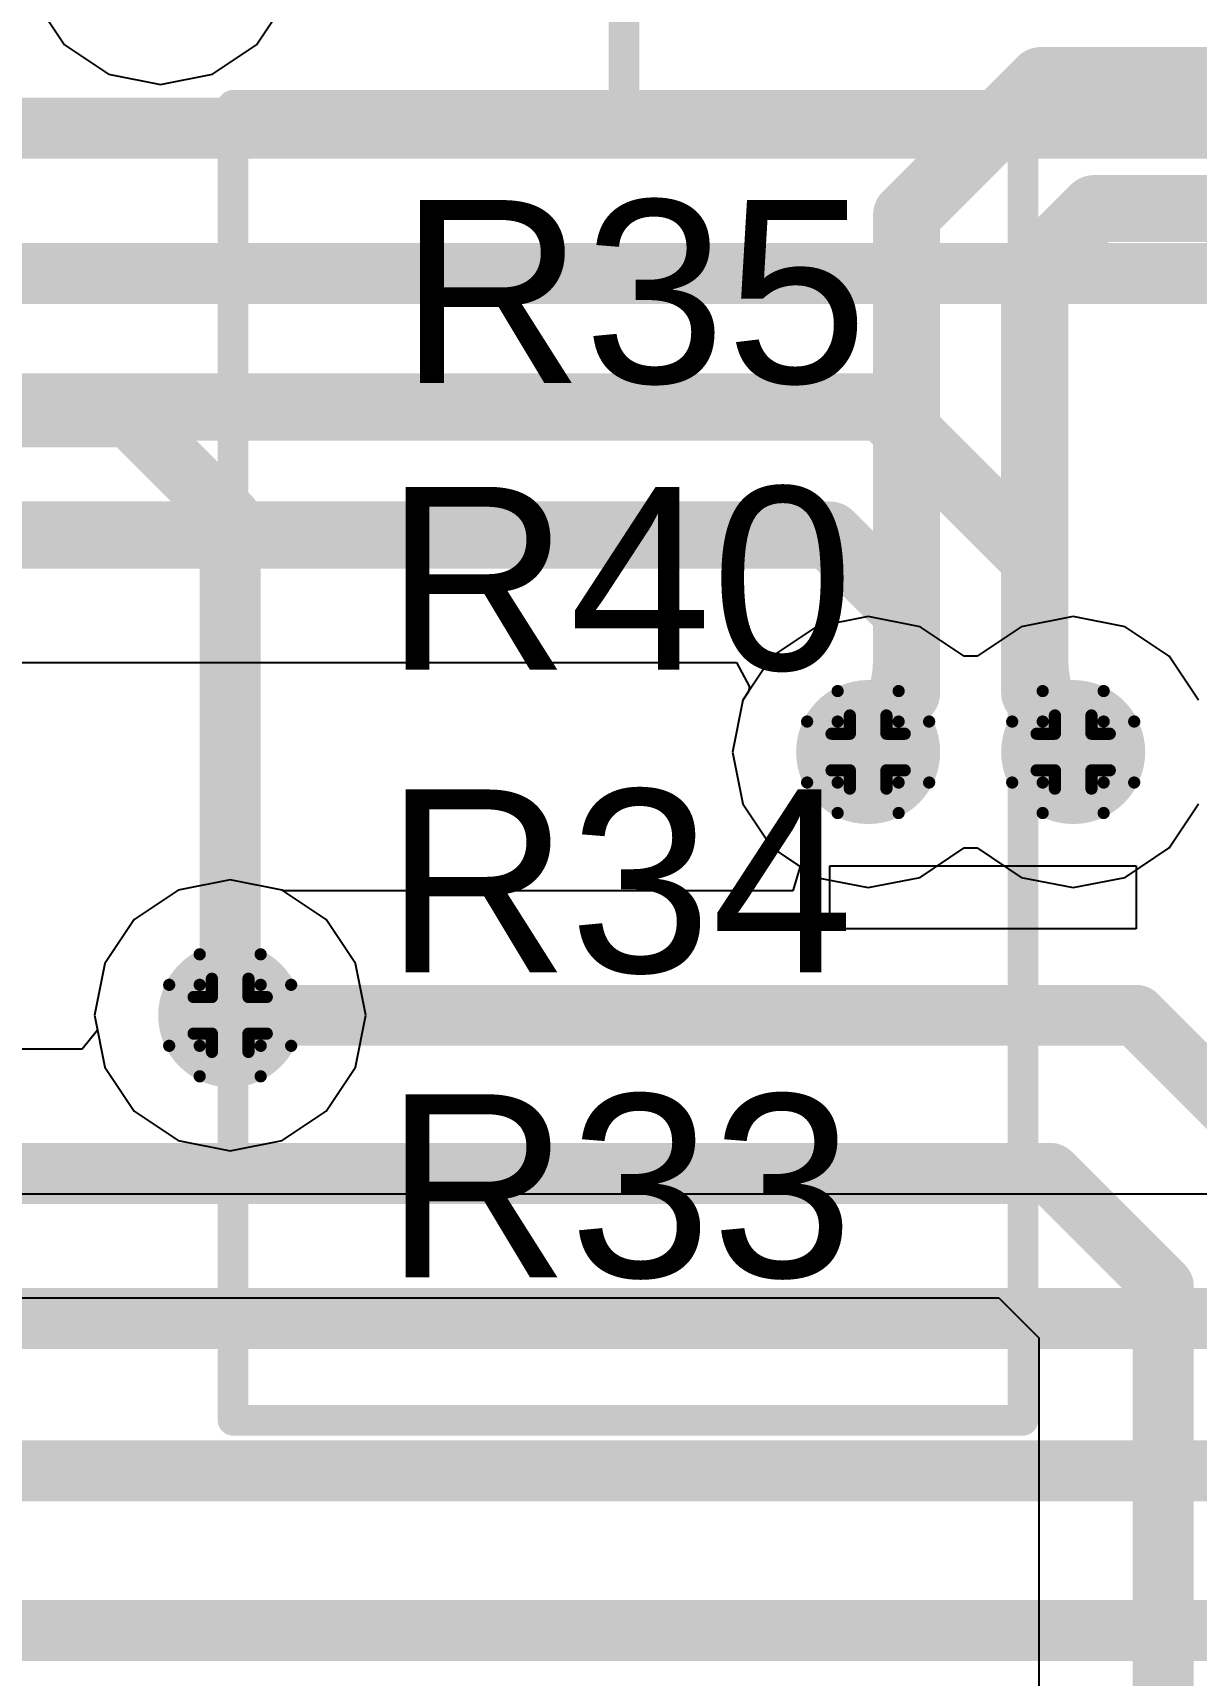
# Model space of a CAD drawing. Header units: inches. Extents: x 0 to 198, y 0 to 199.
# Drawn here: x 3.0316 to 3.2224, y 1.8065 to 2.0759 of the extents above; entities that cross this region are included whole.
import ezdxf

# ---------------------------------------------------------------- set-up
doc = ezdxf.new("R2010")
doc.units = ezdxf.units.IN
doc.header["$MEASUREMENT"] = 0
for name, color, linetype in [('Bottom Layer', 5, 'Continuous'), ('Drill Drawing', 1, 'Continuous'), ('Layer 1', 16, 'Continuous'), ('Layer 2', 76, 'Continuous'), ('Top Layer', 1, 'Continuous'), ('Top Overlay', 2, 'Continuous'), ('Via Holes', 16, 'Continuous')]:
    doc.layers.add(name, color=color, linetype=linetype)
doc.styles.add('Arial', font='', dxfattribs={"height": 0.2})
doc.styles.get('Arial').set_extended_font_data('Arial')

msp = doc.modelspace()

# ---------------------------------------------------------------- hatches: boundary and pattern name
at = {"layer": 'Bottom Layer'}
h = msp.add_hatch(color=5, dxfattribs=at)
edge = h.paths.add_edge_path()
edge.add_arc((3.1686, 1.9579), 0.01181, 0, 360)
h = msp.add_hatch(color=5, dxfattribs=at)
edge = h.paths.add_edge_path()
edge.add_arc((3.20222, 1.9579), 0.01181, 0, 360)
h = msp.add_hatch(color=5, dxfattribs=at)
edge = h.paths.add_edge_path()
edge.add_arc((3.064, 1.91472), 0.01181, 0, 360)
at = {"layer": 'Layer 1'}
h = msp.add_hatch(color=16, dxfattribs=at)
edge = h.paths.add_edge_path()
edge.add_arc((3.1686, 1.9579), 0.01181, 0, 360)
h = msp.add_hatch(color=16, dxfattribs=at)
edge = h.paths.add_edge_path()
edge.add_arc((3.20222, 1.9579), 0.01181, 0, 360)
h = msp.add_hatch(color=16, dxfattribs=at)
edge = h.paths.add_edge_path()
edge.add_arc((3.064, 1.91472), 0.01181, 0, 360)
at = {"layer": 'Layer 2'}
h = msp.add_hatch(color=76, dxfattribs=at)
edge = h.paths.add_edge_path()
edge.add_arc((3.1686, 1.9579), 0.01181, 0, 360)
h = msp.add_hatch(color=76, dxfattribs=at)
edge = h.paths.add_edge_path()
edge.add_arc((3.20222, 1.9579), 0.01181, 0, 360)
h = msp.add_hatch(color=76, dxfattribs=at)
edge = h.paths.add_edge_path()
edge.add_arc((3.064, 1.91472), 0.01181, 0, 360)
at = {"layer": 'Top Layer'}
h = msp.add_hatch(color=1, dxfattribs=at)
edge = h.paths.add_edge_path()
edge.add_arc((3.1686, 1.9579), 0.01181, 0, 360)
h = msp.add_hatch(color=1, dxfattribs=at)
edge = h.paths.add_edge_path()
edge.add_arc((3.20222, 1.9579), 0.01181, 0, 360)
h = msp.add_hatch(color=1, dxfattribs=at)
edge = h.paths.add_edge_path()
edge.add_arc((3.064, 1.91472), 0.01181, 0, 360)
at = {"layer": 'Via Holes'}
h = msp.add_hatch(color=7, dxfattribs=at)
edge = h.paths.add_edge_path()
edge.add_arc((3.1686, 1.9579), 0.00591, 0, 360)
h = msp.add_hatch(color=7, dxfattribs=at)
edge = h.paths.add_edge_path()
edge.add_arc((3.20222, 1.9579), 0.00591, 0, 360)
h = msp.add_hatch(color=7, dxfattribs=at)
edge = h.paths.add_edge_path()
edge.add_arc((3.064, 1.91472), 0.00591, 0, 360)

# ---------------------------------------------------------------- linework, layer by layer
at = {"layer": 'Bottom Layer'}
for p, q in [((1.7775, 1.97259), (3.14703, 1.97259)), ((3.14703, 1.97259), (3.14914, 1.96859)), ((3.14805, 1.96641), (3.14636, 1.9579)), ((3.14899, 1.96781), (3.14805, 1.96641)), ((3.14914, 1.96859), (3.14899, 1.96781)), ((3.14636, 1.9579), (3.14805, 1.94939)), ((3.14805, 1.94939), (3.15287, 1.94217)), ((3.15287, 1.94217), (3.15746, 1.93911)), ((3.064, 1.93696), (3.05549, 1.93526)), ((3.07251, 1.93526), (3.064, 1.93696)), ((3.15746, 1.93911), (3.15625, 1.93511)), ((3.1623, 1.92892), (3.1623, 1.93926)), ((3.1623, 1.93926), (3.21255, 1.93926)), ((3.21255, 1.93926), (3.21255, 1.92892)), ((3.05549, 1.93526), (3.04828, 1.93044)), ((3.07274, 1.93511), (3.07251, 1.93526)), ((3.15625, 1.93511), (3.07274, 1.93511)), ((3.04828, 1.93044), (3.04345, 1.92323)), ((3.21255, 1.92892), (3.1623, 1.92892)), ((3.04345, 1.92323), (3.04176, 1.91472)), ((3.04176, 1.91472), (3.04225, 1.91229)), ((3.04225, 1.91229), (3.03971, 1.90919)), ((3.03971, 1.90919), (3.00875, 1.90919)), ((3.00873, 1.86841), (3.19002, 1.86841)), ((3.19002, 1.86841), (3.19661, 1.86182)), ((3.19661, 1.86182), (3.19661, 1.59921))]:
    msp.add_line(p, q, dxfattribs=at)
for points in [[(1.04989, 2.0602, 0.01, 0.01, 0), (3.83274, 2.0602, 0.01, 0.01, 0)], [(1.04385, 2.03639, 0.01, 0.01, 0), (3.78274, 2.03639, 0.01, 0.01, 0)], [(0.52489, 2.01449, 0.011, 0.011, 0), (3.171, 2.01449, 0.011, 0.011, 0)], [(3.171, 2.01449, 0.011, 0.011, 0), (3.19591, 1.98958, 0.011, 0.011, 0)], [(0.53359, 1.99349, 0.011, 0.011, 0), (3.1623, 1.99349, 0.011, 0.011, 0)], [(3.1623, 1.99349, 0.011, 0.011, 0), (3.17491, 1.98088, 0.011, 0.011, 0)], [(3.19591, 1.96763, 0.011, 0.011, 0), (3.19591, 1.98958, 0.011, 0.011, 0)], [(3.17491, 1.96763, 0.011, 0.011, 0), (3.17491, 1.98088, 0.011, 0.011, 0)], [(3.1686, 1.96131, 0.011, 0.011, 0), (3.17491, 1.96763, 0.011, 0.011, 0)], [(3.19591, 1.96763, 0.011, 0.011, 0), (3.20222, 1.96131, 0.011, 0.011, 0)], [(3.1686, 1.9579, 0.011, 0.011, 0), (3.1686, 1.96131, 0.011, 0.011, 0)], [(3.20222, 1.9579, 0.011, 0.011, 0), (3.20222, 1.96131, 0.011, 0.011, 0)], [(3.064, 1.91472, 0.01, 0.01, 0), (3.21255, 1.91472, 0.01, 0.01, 0)], [(3.21255, 1.91472, 0.01, 0.01, 0), (3.23996, 1.8873, 0.01, 0.01, 0)], [(3.00001, 1.8888, 0.01, 0.01, 0), (3.19846, 1.8888, 0.01, 0.01, 0)], [(3.19846, 1.8888, 0.01, 0.01, 0), (3.217, 1.87027, 0.01, 0.01, 0)], [(3.217, 1.42164, 0.01, 0.01, 0), (3.217, 1.87027, 0.01, 0.01, 0)]]:
    msp.add_lwpolyline(points, format="xyseb", dxfattribs=at)
for points in [[(3.16825, 2.01449, 0.0055, 0.0055, 1), (3.17375, 2.01449, 0.0055, 0.0055, 1)], [(3.16825, 2.01449, 0.0055, 0.0055, 1), (3.17375, 2.01449, 0.0055, 0.0055, 1)], [(3.15955, 1.99349, 0.0055, 0.0055, 1), (3.16505, 1.99349, 0.0055, 0.0055, 1)], [(3.15955, 1.99349, 0.0055, 0.0055, 1), (3.16505, 1.99349, 0.0055, 0.0055, 1)], [(3.19316, 1.98958, 0.0055, 0.0055, 1), (3.19866, 1.98958, 0.0055, 0.0055, 1)], [(3.19316, 1.98958, 0.0055, 0.0055, 1), (3.19866, 1.98958, 0.0055, 0.0055, 1)], [(3.17216, 1.98088, 0.0055, 0.0055, 1), (3.17766, 1.98088, 0.0055, 0.0055, 1)], [(3.17216, 1.98088, 0.0055, 0.0055, 1), (3.17766, 1.98088, 0.0055, 0.0055, 1)], [(3.17216, 1.96763, 0.0055, 0.0055, 1), (3.17766, 1.96763, 0.0055, 0.0055, 1)], [(3.17216, 1.96763, 0.0055, 0.0055, 1), (3.17766, 1.96763, 0.0055, 0.0055, 1)], [(3.19316, 1.96763, 0.0055, 0.0055, 1), (3.19866, 1.96763, 0.0055, 0.0055, 1)], [(3.19316, 1.96763, 0.0055, 0.0055, 1), (3.19866, 1.96763, 0.0055, 0.0055, 1)], [(3.16585, 1.96131, 0.0055, 0.0055, 1), (3.17135, 1.96131, 0.0055, 0.0055, 1)], [(3.16585, 1.96131, 0.0055, 0.0055, 1), (3.17135, 1.96131, 0.0055, 0.0055, 1)], [(3.19947, 1.96131, 0.0055, 0.0055, 1), (3.20497, 1.96131, 0.0055, 0.0055, 1)], [(3.19947, 1.96131, 0.0055, 0.0055, 1), (3.20497, 1.96131, 0.0055, 0.0055, 1)], [(3.16585, 1.9579, 0.0055, 0.0055, 1), (3.17135, 1.9579, 0.0055, 0.0055, 1)], [(3.19947, 1.9579, 0.0055, 0.0055, 1), (3.20497, 1.9579, 0.0055, 0.0055, 1)], [(3.0615, 1.91472, 0.005, 0.005, 1), (3.0665, 1.91472, 0.005, 0.005, 1)], [(3.21005, 1.91472, 0.005, 0.005, 1), (3.21505, 1.91472, 0.005, 0.005, 1)], [(3.21005, 1.91472, 0.005, 0.005, 1), (3.21505, 1.91472, 0.005, 0.005, 1)], [(3.19596, 1.8888, 0.005, 0.005, 1), (3.20096, 1.8888, 0.005, 0.005, 1)], [(3.19596, 1.8888, 0.005, 0.005, 1), (3.20096, 1.8888, 0.005, 0.005, 1)], [(3.2145, 1.87027, 0.005, 0.005, 1), (3.2195, 1.87027, 0.005, 0.005, 1)], [(3.2145, 1.87027, 0.005, 0.005, 1), (3.2195, 1.87027, 0.005, 0.005, 1)]]:
    msp.add_lwpolyline(points, format="xyseb", close=True, dxfattribs=at)
at = {"layer": 'Drill Drawing'}
for points in [[(3.1636, 1.9629, 0.002, 0.002, 0), (3.1636, 1.9679, 0.002, 0.002, 0)], [(3.1636, 1.9679, 0.002, 0.002, 0), (3.1736, 1.9679, 0.002, 0.002, 0)], [(3.1736, 1.9629, 0.002, 0.002, 0), (3.1736, 1.9679, 0.002, 0.002, 0)], [(3.19722, 1.9629, 0.002, 0.002, 0), (3.19722, 1.9679, 0.002, 0.002, 0)], [(3.19722, 1.9679, 0.002, 0.002, 0), (3.20722, 1.9679, 0.002, 0.002, 0)], [(3.20722, 1.9629, 0.002, 0.002, 0), (3.20722, 1.9679, 0.002, 0.002, 0)], [(3.1586, 1.9529, 0.002, 0.002, 0), (3.1586, 1.9629, 0.002, 0.002, 0)], [(3.1586, 1.9629, 0.002, 0.002, 0), (3.1636, 1.9629, 0.002, 0.002, 0)], [(3.1656, 1.9609, 0.002, 0.002, 0), (3.1656, 1.9639, 0.002, 0.002, 0)], [(3.1656, 1.9639, 0.002, 0.002, 0), (3.1716, 1.9639, 0.002, 0.002, 0)], [(3.1716, 1.9609, 0.002, 0.002, 0), (3.1716, 1.9639, 0.002, 0.002, 0)], [(3.1736, 1.9629, 0.002, 0.002, 0), (3.1786, 1.9629, 0.002, 0.002, 0)], [(3.1786, 1.9529, 0.002, 0.002, 0), (3.1786, 1.9629, 0.002, 0.002, 0)], [(3.19222, 1.9529, 0.002, 0.002, 0), (3.19222, 1.9629, 0.002, 0.002, 0)], [(3.19222, 1.9629, 0.002, 0.002, 0), (3.19722, 1.9629, 0.002, 0.002, 0)], [(3.19922, 1.9609, 0.002, 0.002, 0), (3.19922, 1.9639, 0.002, 0.002, 0)], [(3.19922, 1.9639, 0.002, 0.002, 0), (3.20522, 1.9639, 0.002, 0.002, 0)], [(3.20522, 1.9609, 0.002, 0.002, 0), (3.20522, 1.9639, 0.002, 0.002, 0)], [(3.20722, 1.9629, 0.002, 0.002, 0), (3.21222, 1.9629, 0.002, 0.002, 0)], [(3.21222, 1.9529, 0.002, 0.002, 0), (3.21222, 1.9629, 0.002, 0.002, 0)], [(3.1626, 1.9549, 0.002, 0.002, 0), (3.1626, 1.9609, 0.002, 0.002, 0)], [(3.1626, 1.9609, 0.002, 0.002, 0), (3.1656, 1.9609, 0.002, 0.002, 0)], [(3.1716, 1.9609, 0.002, 0.002, 0), (3.1746, 1.9609, 0.002, 0.002, 0)], [(3.1746, 1.9549, 0.002, 0.002, 0), (3.1746, 1.9609, 0.002, 0.002, 0)], [(3.19622, 1.9549, 0.002, 0.002, 0), (3.19622, 1.9609, 0.002, 0.002, 0)], [(3.19622, 1.9609, 0.002, 0.002, 0), (3.19922, 1.9609, 0.002, 0.002, 0)], [(3.20522, 1.9609, 0.002, 0.002, 0), (3.20822, 1.9609, 0.002, 0.002, 0)], [(3.20822, 1.9549, 0.002, 0.002, 0), (3.20822, 1.9609, 0.002, 0.002, 0)], [(3.1626, 1.9549, 0.002, 0.002, 0), (3.1656, 1.9549, 0.002, 0.002, 0)], [(3.1656, 1.9519, 0.002, 0.002, 0), (3.1656, 1.9549, 0.002, 0.002, 0)], [(3.1716, 1.9549, 0.002, 0.002, 0), (3.1746, 1.9549, 0.002, 0.002, 0)], [(3.1716, 1.9519, 0.002, 0.002, 0), (3.1716, 1.9549, 0.002, 0.002, 0)], [(3.19622, 1.9549, 0.002, 0.002, 0), (3.19922, 1.9549, 0.002, 0.002, 0)], [(3.19922, 1.9519, 0.002, 0.002, 0), (3.19922, 1.9549, 0.002, 0.002, 0)], [(3.20522, 1.9549, 0.002, 0.002, 0), (3.20822, 1.9549, 0.002, 0.002, 0)], [(3.20522, 1.9519, 0.002, 0.002, 0), (3.20522, 1.9549, 0.002, 0.002, 0)], [(3.1586, 1.9529, 0.002, 0.002, 0), (3.1636, 1.9529, 0.002, 0.002, 0)], [(3.1636, 1.9479, 0.002, 0.002, 0), (3.1636, 1.9529, 0.002, 0.002, 0)], [(3.1656, 1.9519, 0.002, 0.002, 0), (3.1716, 1.9519, 0.002, 0.002, 0)], [(3.1736, 1.9529, 0.002, 0.002, 0), (3.1786, 1.9529, 0.002, 0.002, 0)], [(3.1736, 1.9479, 0.002, 0.002, 0), (3.1736, 1.9529, 0.002, 0.002, 0)], [(3.19222, 1.9529, 0.002, 0.002, 0), (3.19722, 1.9529, 0.002, 0.002, 0)], [(3.19722, 1.9479, 0.002, 0.002, 0), (3.19722, 1.9529, 0.002, 0.002, 0)], [(3.19922, 1.9519, 0.002, 0.002, 0), (3.20522, 1.9519, 0.002, 0.002, 0)], [(3.20722, 1.9529, 0.002, 0.002, 0), (3.21222, 1.9529, 0.002, 0.002, 0)], [(3.20722, 1.9479, 0.002, 0.002, 0), (3.20722, 1.9529, 0.002, 0.002, 0)], [(3.1636, 1.9479, 0.002, 0.002, 0), (3.1736, 1.9479, 0.002, 0.002, 0)], [(3.19722, 1.9479, 0.002, 0.002, 0), (3.20722, 1.9479, 0.002, 0.002, 0)], [(3.059, 1.91972, 0.002, 0.002, 0), (3.059, 1.92472, 0.002, 0.002, 0)], [(3.059, 1.92472, 0.002, 0.002, 0), (3.069, 1.92472, 0.002, 0.002, 0)], [(3.069, 1.91972, 0.002, 0.002, 0), (3.069, 1.92472, 0.002, 0.002, 0)], [(3.054, 1.90972, 0.002, 0.002, 0), (3.054, 1.91972, 0.002, 0.002, 0)], [(3.054, 1.91972, 0.002, 0.002, 0), (3.059, 1.91972, 0.002, 0.002, 0)], [(3.061, 1.91772, 0.002, 0.002, 0), (3.061, 1.92072, 0.002, 0.002, 0)], [(3.061, 1.92072, 0.002, 0.002, 0), (3.067, 1.92072, 0.002, 0.002, 0)], [(3.067, 1.91772, 0.002, 0.002, 0), (3.067, 1.92072, 0.002, 0.002, 0)], [(3.069, 1.91972, 0.002, 0.002, 0), (3.074, 1.91972, 0.002, 0.002, 0)], [(3.074, 1.90972, 0.002, 0.002, 0), (3.074, 1.91972, 0.002, 0.002, 0)], [(3.058, 1.91172, 0.002, 0.002, 0), (3.058, 1.91772, 0.002, 0.002, 0)], [(3.058, 1.91772, 0.002, 0.002, 0), (3.061, 1.91772, 0.002, 0.002, 0)], [(3.067, 1.91772, 0.002, 0.002, 0), (3.07, 1.91772, 0.002, 0.002, 0)], [(3.07, 1.91172, 0.002, 0.002, 0), (3.07, 1.91772, 0.002, 0.002, 0)], [(3.058, 1.91172, 0.002, 0.002, 0), (3.061, 1.91172, 0.002, 0.002, 0)], [(3.061, 1.90872, 0.002, 0.002, 0), (3.061, 1.91172, 0.002, 0.002, 0)], [(3.067, 1.91172, 0.002, 0.002, 0), (3.07, 1.91172, 0.002, 0.002, 0)], [(3.067, 1.90872, 0.002, 0.002, 0), (3.067, 1.91172, 0.002, 0.002, 0)], [(3.054, 1.90972, 0.002, 0.002, 0), (3.059, 1.90972, 0.002, 0.002, 0)], [(3.059, 1.90472, 0.002, 0.002, 0), (3.059, 1.90972, 0.002, 0.002, 0)], [(3.061, 1.90872, 0.002, 0.002, 0), (3.067, 1.90872, 0.002, 0.002, 0)], [(3.069, 1.90972, 0.002, 0.002, 0), (3.074, 1.90972, 0.002, 0.002, 0)], [(3.069, 1.90472, 0.002, 0.002, 0), (3.069, 1.90972, 0.002, 0.002, 0)], [(3.059, 1.90472, 0.002, 0.002, 0), (3.069, 1.90472, 0.002, 0.002, 0)]]:
    msp.add_lwpolyline(points, format="xyseb", dxfattribs=at)
for points in [[(3.1631, 1.9679, 0.001, 0.001, 1), (3.1641, 1.9679, 0.001, 0.001, 1)], [(3.1631, 1.9679, 0.001, 0.001, 1), (3.1641, 1.9679, 0.001, 0.001, 1)], [(3.1731, 1.9679, 0.001, 0.001, 1), (3.1741, 1.9679, 0.001, 0.001, 1)], [(3.1731, 1.9679, 0.001, 0.001, 1), (3.1741, 1.9679, 0.001, 0.001, 1)], [(3.19672, 1.9679, 0.001, 0.001, 1), (3.19772, 1.9679, 0.001, 0.001, 1)], [(3.19672, 1.9679, 0.001, 0.001, 1), (3.19772, 1.9679, 0.001, 0.001, 1)], [(3.20672, 1.9679, 0.001, 0.001, 1), (3.20772, 1.9679, 0.001, 0.001, 1)], [(3.20672, 1.9679, 0.001, 0.001, 1), (3.20772, 1.9679, 0.001, 0.001, 1)], [(3.1581, 1.9629, 0.001, 0.001, 1), (3.1591, 1.9629, 0.001, 0.001, 1)], [(3.1581, 1.9629, 0.001, 0.001, 1), (3.1591, 1.9629, 0.001, 0.001, 1)], [(3.1631, 1.9629, 0.001, 0.001, 1), (3.1641, 1.9629, 0.001, 0.001, 1)], [(3.1631, 1.9629, 0.001, 0.001, 1), (3.1641, 1.9629, 0.001, 0.001, 1)], [(3.1651, 1.9639, 0.001, 0.001, 1), (3.1661, 1.9639, 0.001, 0.001, 1)], [(3.1651, 1.9639, 0.001, 0.001, 1), (3.1661, 1.9639, 0.001, 0.001, 1)], [(3.1711, 1.9639, 0.001, 0.001, 1), (3.1721, 1.9639, 0.001, 0.001, 1)], [(3.1711, 1.9639, 0.001, 0.001, 1), (3.1721, 1.9639, 0.001, 0.001, 1)], [(3.1731, 1.9629, 0.001, 0.001, 1), (3.1741, 1.9629, 0.001, 0.001, 1)], [(3.1731, 1.9629, 0.001, 0.001, 1), (3.1741, 1.9629, 0.001, 0.001, 1)], [(3.1781, 1.9629, 0.001, 0.001, 1), (3.1791, 1.9629, 0.001, 0.001, 1)], [(3.1781, 1.9629, 0.001, 0.001, 1), (3.1791, 1.9629, 0.001, 0.001, 1)], [(3.19172, 1.9629, 0.001, 0.001, 1), (3.19272, 1.9629, 0.001, 0.001, 1)], [(3.19172, 1.9629, 0.001, 0.001, 1), (3.19272, 1.9629, 0.001, 0.001, 1)], [(3.19672, 1.9629, 0.001, 0.001, 1), (3.19772, 1.9629, 0.001, 0.001, 1)], [(3.19672, 1.9629, 0.001, 0.001, 1), (3.19772, 1.9629, 0.001, 0.001, 1)], [(3.19872, 1.9639, 0.001, 0.001, 1), (3.19972, 1.9639, 0.001, 0.001, 1)], [(3.19872, 1.9639, 0.001, 0.001, 1), (3.19972, 1.9639, 0.001, 0.001, 1)], [(3.20472, 1.9639, 0.001, 0.001, 1), (3.20572, 1.9639, 0.001, 0.001, 1)], [(3.20472, 1.9639, 0.001, 0.001, 1), (3.20572, 1.9639, 0.001, 0.001, 1)], [(3.20672, 1.9629, 0.001, 0.001, 1), (3.20772, 1.9629, 0.001, 0.001, 1)], [(3.20672, 1.9629, 0.001, 0.001, 1), (3.20772, 1.9629, 0.001, 0.001, 1)], [(3.21172, 1.9629, 0.001, 0.001, 1), (3.21272, 1.9629, 0.001, 0.001, 1)], [(3.21172, 1.9629, 0.001, 0.001, 1), (3.21272, 1.9629, 0.001, 0.001, 1)], [(3.1621, 1.9609, 0.001, 0.001, 1), (3.1631, 1.9609, 0.001, 0.001, 1)], [(3.1621, 1.9609, 0.001, 0.001, 1), (3.1631, 1.9609, 0.001, 0.001, 1)], [(3.1651, 1.9609, 0.001, 0.001, 1), (3.1661, 1.9609, 0.001, 0.001, 1)], [(3.1651, 1.9609, 0.001, 0.001, 1), (3.1661, 1.9609, 0.001, 0.001, 1)], [(3.1711, 1.9609, 0.001, 0.001, 1), (3.1721, 1.9609, 0.001, 0.001, 1)], [(3.1711, 1.9609, 0.001, 0.001, 1), (3.1721, 1.9609, 0.001, 0.001, 1)], [(3.1741, 1.9609, 0.001, 0.001, 1), (3.1751, 1.9609, 0.001, 0.001, 1)], [(3.1741, 1.9609, 0.001, 0.001, 1), (3.1751, 1.9609, 0.001, 0.001, 1)], [(3.19572, 1.9609, 0.001, 0.001, 1), (3.19672, 1.9609, 0.001, 0.001, 1)], [(3.19572, 1.9609, 0.001, 0.001, 1), (3.19672, 1.9609, 0.001, 0.001, 1)], [(3.19872, 1.9609, 0.001, 0.001, 1), (3.19972, 1.9609, 0.001, 0.001, 1)], [(3.19872, 1.9609, 0.001, 0.001, 1), (3.19972, 1.9609, 0.001, 0.001, 1)], [(3.20472, 1.9609, 0.001, 0.001, 1), (3.20572, 1.9609, 0.001, 0.001, 1)], [(3.20472, 1.9609, 0.001, 0.001, 1), (3.20572, 1.9609, 0.001, 0.001, 1)], [(3.20772, 1.9609, 0.001, 0.001, 1), (3.20872, 1.9609, 0.001, 0.001, 1)], [(3.20772, 1.9609, 0.001, 0.001, 1), (3.20872, 1.9609, 0.001, 0.001, 1)], [(3.1621, 1.9549, 0.001, 0.001, 1), (3.1631, 1.9549, 0.001, 0.001, 1)], [(3.1621, 1.9549, 0.001, 0.001, 1), (3.1631, 1.9549, 0.001, 0.001, 1)], [(3.1651, 1.9549, 0.001, 0.001, 1), (3.1661, 1.9549, 0.001, 0.001, 1)], [(3.1651, 1.9549, 0.001, 0.001, 1), (3.1661, 1.9549, 0.001, 0.001, 1)], [(3.1711, 1.9549, 0.001, 0.001, 1), (3.1721, 1.9549, 0.001, 0.001, 1)], [(3.1711, 1.9549, 0.001, 0.001, 1), (3.1721, 1.9549, 0.001, 0.001, 1)], [(3.1741, 1.9549, 0.001, 0.001, 1), (3.1751, 1.9549, 0.001, 0.001, 1)], [(3.1741, 1.9549, 0.001, 0.001, 1), (3.1751, 1.9549, 0.001, 0.001, 1)], [(3.19572, 1.9549, 0.001, 0.001, 1), (3.19672, 1.9549, 0.001, 0.001, 1)], [(3.19572, 1.9549, 0.001, 0.001, 1), (3.19672, 1.9549, 0.001, 0.001, 1)], [(3.19872, 1.9549, 0.001, 0.001, 1), (3.19972, 1.9549, 0.001, 0.001, 1)], [(3.19872, 1.9549, 0.001, 0.001, 1), (3.19972, 1.9549, 0.001, 0.001, 1)], [(3.20472, 1.9549, 0.001, 0.001, 1), (3.20572, 1.9549, 0.001, 0.001, 1)], [(3.20472, 1.9549, 0.001, 0.001, 1), (3.20572, 1.9549, 0.001, 0.001, 1)], [(3.20772, 1.9549, 0.001, 0.001, 1), (3.20872, 1.9549, 0.001, 0.001, 1)], [(3.20772, 1.9549, 0.001, 0.001, 1), (3.20872, 1.9549, 0.001, 0.001, 1)], [(3.1581, 1.9529, 0.001, 0.001, 1), (3.1591, 1.9529, 0.001, 0.001, 1)], [(3.1581, 1.9529, 0.001, 0.001, 1), (3.1591, 1.9529, 0.001, 0.001, 1)], [(3.1631, 1.9529, 0.001, 0.001, 1), (3.1641, 1.9529, 0.001, 0.001, 1)], [(3.1631, 1.9529, 0.001, 0.001, 1), (3.1641, 1.9529, 0.001, 0.001, 1)], [(3.1651, 1.9519, 0.001, 0.001, 1), (3.1661, 1.9519, 0.001, 0.001, 1)], [(3.1651, 1.9519, 0.001, 0.001, 1), (3.1661, 1.9519, 0.001, 0.001, 1)], [(3.1711, 1.9519, 0.001, 0.001, 1), (3.1721, 1.9519, 0.001, 0.001, 1)], [(3.1711, 1.9519, 0.001, 0.001, 1), (3.1721, 1.9519, 0.001, 0.001, 1)], [(3.1731, 1.9529, 0.001, 0.001, 1), (3.1741, 1.9529, 0.001, 0.001, 1)], [(3.1731, 1.9529, 0.001, 0.001, 1), (3.1741, 1.9529, 0.001, 0.001, 1)], [(3.1781, 1.9529, 0.001, 0.001, 1), (3.1791, 1.9529, 0.001, 0.001, 1)], [(3.1781, 1.9529, 0.001, 0.001, 1), (3.1791, 1.9529, 0.001, 0.001, 1)], [(3.19172, 1.9529, 0.001, 0.001, 1), (3.19272, 1.9529, 0.001, 0.001, 1)], [(3.19172, 1.9529, 0.001, 0.001, 1), (3.19272, 1.9529, 0.001, 0.001, 1)], [(3.19672, 1.9529, 0.001, 0.001, 1), (3.19772, 1.9529, 0.001, 0.001, 1)], [(3.19672, 1.9529, 0.001, 0.001, 1), (3.19772, 1.9529, 0.001, 0.001, 1)], [(3.19872, 1.9519, 0.001, 0.001, 1), (3.19972, 1.9519, 0.001, 0.001, 1)], [(3.19872, 1.9519, 0.001, 0.001, 1), (3.19972, 1.9519, 0.001, 0.001, 1)], [(3.20472, 1.9519, 0.001, 0.001, 1), (3.20572, 1.9519, 0.001, 0.001, 1)], [(3.20472, 1.9519, 0.001, 0.001, 1), (3.20572, 1.9519, 0.001, 0.001, 1)], [(3.20672, 1.9529, 0.001, 0.001, 1), (3.20772, 1.9529, 0.001, 0.001, 1)], [(3.20672, 1.9529, 0.001, 0.001, 1), (3.20772, 1.9529, 0.001, 0.001, 1)], [(3.21172, 1.9529, 0.001, 0.001, 1), (3.21272, 1.9529, 0.001, 0.001, 1)], [(3.21172, 1.9529, 0.001, 0.001, 1), (3.21272, 1.9529, 0.001, 0.001, 1)], [(3.1631, 1.9479, 0.001, 0.001, 1), (3.1641, 1.9479, 0.001, 0.001, 1)], [(3.1631, 1.9479, 0.001, 0.001, 1), (3.1641, 1.9479, 0.001, 0.001, 1)], [(3.1731, 1.9479, 0.001, 0.001, 1), (3.1741, 1.9479, 0.001, 0.001, 1)], [(3.1731, 1.9479, 0.001, 0.001, 1), (3.1741, 1.9479, 0.001, 0.001, 1)], [(3.19672, 1.9479, 0.001, 0.001, 1), (3.19772, 1.9479, 0.001, 0.001, 1)], [(3.19672, 1.9479, 0.001, 0.001, 1), (3.19772, 1.9479, 0.001, 0.001, 1)], [(3.20672, 1.9479, 0.001, 0.001, 1), (3.20772, 1.9479, 0.001, 0.001, 1)], [(3.20672, 1.9479, 0.001, 0.001, 1), (3.20772, 1.9479, 0.001, 0.001, 1)], [(3.0585, 1.92472, 0.001, 0.001, 1), (3.0595, 1.92472, 0.001, 0.001, 1)], [(3.0585, 1.92472, 0.001, 0.001, 1), (3.0595, 1.92472, 0.001, 0.001, 1)], [(3.0685, 1.92472, 0.001, 0.001, 1), (3.0695, 1.92472, 0.001, 0.001, 1)], [(3.0685, 1.92472, 0.001, 0.001, 1), (3.0695, 1.92472, 0.001, 0.001, 1)], [(3.0535, 1.91972, 0.001, 0.001, 1), (3.0545, 1.91972, 0.001, 0.001, 1)], [(3.0535, 1.91972, 0.001, 0.001, 1), (3.0545, 1.91972, 0.001, 0.001, 1)], [(3.0585, 1.91972, 0.001, 0.001, 1), (3.0595, 1.91972, 0.001, 0.001, 1)], [(3.0585, 1.91972, 0.001, 0.001, 1), (3.0595, 1.91972, 0.001, 0.001, 1)], [(3.0605, 1.92072, 0.001, 0.001, 1), (3.0615, 1.92072, 0.001, 0.001, 1)], [(3.0605, 1.92072, 0.001, 0.001, 1), (3.0615, 1.92072, 0.001, 0.001, 1)], [(3.0665, 1.92072, 0.001, 0.001, 1), (3.0675, 1.92072, 0.001, 0.001, 1)], [(3.0665, 1.92072, 0.001, 0.001, 1), (3.0675, 1.92072, 0.001, 0.001, 1)], [(3.0685, 1.91972, 0.001, 0.001, 1), (3.0695, 1.91972, 0.001, 0.001, 1)], [(3.0685, 1.91972, 0.001, 0.001, 1), (3.0695, 1.91972, 0.001, 0.001, 1)], [(3.0735, 1.91972, 0.001, 0.001, 1), (3.0745, 1.91972, 0.001, 0.001, 1)], [(3.0735, 1.91972, 0.001, 0.001, 1), (3.0745, 1.91972, 0.001, 0.001, 1)], [(3.0575, 1.91772, 0.001, 0.001, 1), (3.0585, 1.91772, 0.001, 0.001, 1)], [(3.0575, 1.91772, 0.001, 0.001, 1), (3.0585, 1.91772, 0.001, 0.001, 1)], [(3.0605, 1.91772, 0.001, 0.001, 1), (3.0615, 1.91772, 0.001, 0.001, 1)], [(3.0605, 1.91772, 0.001, 0.001, 1), (3.0615, 1.91772, 0.001, 0.001, 1)], [(3.0665, 1.91772, 0.001, 0.001, 1), (3.0675, 1.91772, 0.001, 0.001, 1)], [(3.0665, 1.91772, 0.001, 0.001, 1), (3.0675, 1.91772, 0.001, 0.001, 1)], [(3.0695, 1.91772, 0.001, 0.001, 1), (3.0705, 1.91772, 0.001, 0.001, 1)], [(3.0695, 1.91772, 0.001, 0.001, 1), (3.0705, 1.91772, 0.001, 0.001, 1)], [(3.0575, 1.91172, 0.001, 0.001, 1), (3.0585, 1.91172, 0.001, 0.001, 1)], [(3.0575, 1.91172, 0.001, 0.001, 1), (3.0585, 1.91172, 0.001, 0.001, 1)], [(3.0605, 1.91172, 0.001, 0.001, 1), (3.0615, 1.91172, 0.001, 0.001, 1)], [(3.0605, 1.91172, 0.001, 0.001, 1), (3.0615, 1.91172, 0.001, 0.001, 1)], [(3.0665, 1.91172, 0.001, 0.001, 1), (3.0675, 1.91172, 0.001, 0.001, 1)], [(3.0665, 1.91172, 0.001, 0.001, 1), (3.0675, 1.91172, 0.001, 0.001, 1)], [(3.0695, 1.91172, 0.001, 0.001, 1), (3.0705, 1.91172, 0.001, 0.001, 1)], [(3.0695, 1.91172, 0.001, 0.001, 1), (3.0705, 1.91172, 0.001, 0.001, 1)], [(3.0535, 1.90972, 0.001, 0.001, 1), (3.0545, 1.90972, 0.001, 0.001, 1)], [(3.0535, 1.90972, 0.001, 0.001, 1), (3.0545, 1.90972, 0.001, 0.001, 1)], [(3.0585, 1.90972, 0.001, 0.001, 1), (3.0595, 1.90972, 0.001, 0.001, 1)], [(3.0585, 1.90972, 0.001, 0.001, 1), (3.0595, 1.90972, 0.001, 0.001, 1)], [(3.0605, 1.90872, 0.001, 0.001, 1), (3.0615, 1.90872, 0.001, 0.001, 1)], [(3.0605, 1.90872, 0.001, 0.001, 1), (3.0615, 1.90872, 0.001, 0.001, 1)], [(3.0665, 1.90872, 0.001, 0.001, 1), (3.0675, 1.90872, 0.001, 0.001, 1)], [(3.0665, 1.90872, 0.001, 0.001, 1), (3.0675, 1.90872, 0.001, 0.001, 1)], [(3.0685, 1.90972, 0.001, 0.001, 1), (3.0695, 1.90972, 0.001, 0.001, 1)], [(3.0685, 1.90972, 0.001, 0.001, 1), (3.0695, 1.90972, 0.001, 0.001, 1)], [(3.0735, 1.90972, 0.001, 0.001, 1), (3.0745, 1.90972, 0.001, 0.001, 1)], [(3.0735, 1.90972, 0.001, 0.001, 1), (3.0745, 1.90972, 0.001, 0.001, 1)], [(3.0585, 1.90472, 0.001, 0.001, 1), (3.0595, 1.90472, 0.001, 0.001, 1)], [(3.0585, 1.90472, 0.001, 0.001, 1), (3.0595, 1.90472, 0.001, 0.001, 1)], [(3.0685, 1.90472, 0.001, 0.001, 1), (3.0695, 1.90472, 0.001, 0.001, 1)], [(3.0685, 1.90472, 0.001, 0.001, 1), (3.0695, 1.90472, 0.001, 0.001, 1)]]:
    msp.add_lwpolyline(points, format="xyseb", close=True, dxfattribs=at)
at = {"layer": 'Layer 1'}
for p, q in [((3.03203, 2.08111), (3.03685, 2.0739)), ((3.0683, 2.0739), (3.07312, 2.08111)), ((3.03685, 2.0739), (3.04407, 2.06908)), ((3.06109, 2.06908), (3.0683, 2.0739)), ((3.04407, 2.06908), (3.05258, 2.06738)), ((3.05258, 2.06738), (3.06109, 2.06908)), ((3.1686, 1.98014), (3.16009, 1.97845)), ((3.17711, 1.97845), (3.1686, 1.98014)), ((3.20222, 1.98014), (3.19371, 1.97845)), ((3.21073, 1.97845), (3.20222, 1.98014)), ((3.16009, 1.97845), (3.15287, 1.97362)), ((3.18432, 1.97362), (3.17711, 1.97845)), ((3.19371, 1.97845), (3.1865, 1.97362)), ((3.21794, 1.97362), (3.21073, 1.97845)), ((3.15287, 1.97362), (3.14805, 1.96641)), ((3.1865, 1.97362), (3.18432, 1.97362)), ((3.22277, 1.96641), (3.21794, 1.97362)), ((3.14805, 1.96641), (3.14636, 1.9579)), ((3.14636, 1.9579), (3.14805, 1.94939)), ((3.14805, 1.94939), (3.15287, 1.94217)), ((3.21794, 1.94217), (3.22277, 1.94939)), ((3.15287, 1.94217), (3.16009, 1.93735)), ((3.17711, 1.93735), (3.18432, 1.94217)), ((3.18432, 1.94217), (3.1865, 1.94217)), ((3.1865, 1.94217), (3.19371, 1.93735)), ((3.21073, 1.93735), (3.21794, 1.94217)), ((3.064, 1.93696), (3.05549, 1.93526)), ((3.07251, 1.93526), (3.064, 1.93696)), ((3.16009, 1.93735), (3.1686, 1.93566)), ((3.1686, 1.93566), (3.17711, 1.93735)), ((3.19371, 1.93735), (3.20222, 1.93566)), ((3.20222, 1.93566), (3.21073, 1.93735)), ((3.05549, 1.93526), (3.04828, 1.93044)), ((3.07972, 1.93044), (3.07251, 1.93526)), ((3.04828, 1.93044), (3.04345, 1.92323)), ((3.08455, 1.92323), (3.07972, 1.93044)), ((3.04345, 1.92323), (3.04176, 1.91472)), ((3.08624, 1.91472), (3.08455, 1.92323)), ((3.04176, 1.91472), (3.04345, 1.90621)), ((3.08455, 1.90621), (3.08624, 1.91472)), ((3.04345, 1.90621), (3.04828, 1.89899)), ((3.07972, 1.89899), (3.08455, 1.90621)), ((3.04828, 1.89899), (3.05549, 1.89417)), ((3.07251, 1.89417), (3.07972, 1.89899)), ((3.05549, 1.89417), (3.064, 1.89248)), ((3.064, 1.89248), (3.07251, 1.89417))]:
    msp.add_line(p, q, dxfattribs=at)
at = {"layer": 'Layer 2'}
for p, q in [((3.03203, 2.08111), (3.03685, 2.0739)), ((3.0683, 2.0739), (3.07312, 2.08111)), ((3.03685, 2.0739), (3.04407, 2.06908)), ((3.06109, 2.06908), (3.0683, 2.0739)), ((3.04407, 2.06908), (3.05258, 2.06738)), ((3.05258, 2.06738), (3.06109, 2.06908)), ((3.1686, 1.98014), (3.16009, 1.97845)), ((3.17711, 1.97845), (3.1686, 1.98014)), ((3.20222, 1.98014), (3.19371, 1.97845)), ((3.21073, 1.97845), (3.20222, 1.98014)), ((3.16009, 1.97845), (3.15287, 1.97362)), ((3.18432, 1.97362), (3.17711, 1.97845)), ((3.19371, 1.97845), (3.1865, 1.97362)), ((3.21794, 1.97362), (3.21073, 1.97845)), ((3.15287, 1.97362), (3.14805, 1.96641)), ((3.1865, 1.97362), (3.18432, 1.97362)), ((3.22277, 1.96641), (3.21794, 1.97362)), ((3.14805, 1.96641), (3.14636, 1.9579)), ((3.14636, 1.9579), (3.14805, 1.94939)), ((3.14805, 1.94939), (3.15287, 1.94217)), ((3.21794, 1.94217), (3.22277, 1.94939)), ((3.15287, 1.94217), (3.16009, 1.93735)), ((3.17711, 1.93735), (3.18432, 1.94217)), ((3.18432, 1.94217), (3.1865, 1.94217)), ((3.1865, 1.94217), (3.19371, 1.93735)), ((3.21073, 1.93735), (3.21794, 1.94217)), ((3.064, 1.93696), (3.05549, 1.93526)), ((3.07251, 1.93526), (3.064, 1.93696)), ((3.16009, 1.93735), (3.1686, 1.93566)), ((3.1686, 1.93566), (3.17711, 1.93735)), ((3.19371, 1.93735), (3.20222, 1.93566)), ((3.20222, 1.93566), (3.21073, 1.93735)), ((3.05549, 1.93526), (3.04828, 1.93044)), ((3.07972, 1.93044), (3.07251, 1.93526)), ((3.04828, 1.93044), (3.04345, 1.92323)), ((3.08455, 1.92323), (3.07972, 1.93044)), ((3.04345, 1.92323), (3.04176, 1.91472)), ((3.08624, 1.91472), (3.08455, 1.92323)), ((3.04176, 1.91472), (3.04345, 1.90621)), ((3.08455, 1.90621), (3.08624, 1.91472)), ((3.04345, 1.90621), (3.04828, 1.89899)), ((3.07972, 1.89899), (3.08455, 1.90621)), ((3.04828, 1.89899), (3.05549, 1.89417)), ((3.07251, 1.89417), (3.07972, 1.89899)), ((3.05549, 1.89417), (3.064, 1.89248)), ((3.064, 1.89248), (3.07251, 1.89417)), ((4.24126, 1.88539), (3.02471, 1.88539))]:
    msp.add_line(p, q, dxfattribs=at)
for points in [[(2.925, 1.865, 0.01, 0.01, 0), (4.25, 1.865, 0.01, 0.01, 0)], [(2.895, 1.84, 0.01, 0.01, 0), (4.282, 1.84, 0.01, 0.01, 0)]]:
    msp.add_lwpolyline(points, format="xyseb", dxfattribs=at)
at = {"layer": 'Top Layer'}
for points in [[(3.17491, 2.04595, 0.011, 0.011, 0), (3.19699, 2.06803, 0.011, 0.011, 0)], [(3.19699, 2.06803, 0.011, 0.011, 0), (3.22829, 2.06803, 0.011, 0.011, 0)], [(3.19591, 2.03725, 0.011, 0.011, 0), (3.20569, 2.04703, 0.011, 0.011, 0)], [(3.20569, 2.04703, 0.011, 0.011, 0), (3.22829, 2.04703, 0.011, 0.011, 0)], [(3.17491, 1.97314, 0.011, 0.011, 0), (3.17491, 2.04595, 0.011, 0.011, 0)], [(3.19591, 1.97314, 0.011, 0.011, 0), (3.19591, 2.03725, 0.011, 0.011, 0)], [(2.99773, 2.01285, 0.01, 0.01, 0), (3.04752, 2.01285, 0.01, 0.01, 0)], [(3.04752, 2.01285, 0.01, 0.01, 0), (3.064, 1.99637, 0.01, 0.01, 0)], [(3.064, 1.91472, 0.01, 0.01, 0), (3.064, 1.99637, 0.01, 0.01, 0)], [(3.17491, 1.97314, 0.011, 0.011, -0.198912), (3.1686, 1.9579, 0.011, 0.011, 0)], [(3.20222, 1.9579, 0.011, 0.011, -0.198912), (3.19591, 1.97314, 0.011, 0.011, 0)], [(2.71805, 1.81381, 0.01, 0.01, 0), (3.47256, 1.81381, 0.01, 0.01, 0)]]:
    msp.add_lwpolyline(points, format="xyseb", dxfattribs=at)
for points in [[(3.19424, 2.06803, 0.0055, 0.0055, 1), (3.19974, 2.06803, 0.0055, 0.0055, 1)], [(3.19424, 2.06803, 0.0055, 0.0055, 1), (3.19974, 2.06803, 0.0055, 0.0055, 1)], [(3.20294, 2.04703, 0.0055, 0.0055, 1), (3.20844, 2.04703, 0.0055, 0.0055, 1)], [(3.20294, 2.04703, 0.0055, 0.0055, 1), (3.20844, 2.04703, 0.0055, 0.0055, 1)], [(3.17216, 2.04595, 0.0055, 0.0055, 1), (3.17766, 2.04595, 0.0055, 0.0055, 1)], [(3.17216, 2.04595, 0.0055, 0.0055, 1), (3.17766, 2.04595, 0.0055, 0.0055, 1)], [(3.19316, 2.03725, 0.0055, 0.0055, 1), (3.19866, 2.03725, 0.0055, 0.0055, 1)], [(3.19316, 2.03725, 0.0055, 0.0055, 1), (3.19866, 2.03725, 0.0055, 0.0055, 1)], [(3.04502, 2.01285, 0.005, 0.005, 1), (3.05002, 2.01285, 0.005, 0.005, 1)], [(3.04502, 2.01285, 0.005, 0.005, 1), (3.05002, 2.01285, 0.005, 0.005, 1)], [(3.0615, 1.99637, 0.005, 0.005, 1), (3.0665, 1.99637, 0.005, 0.005, 1)], [(3.0615, 1.99637, 0.005, 0.005, 1), (3.0665, 1.99637, 0.005, 0.005, 1)], [(3.17216, 1.97314, 0.0055, 0.0055, 1), (3.17766, 1.97314, 0.0055, 0.0055, 1)], [(3.17216, 1.97314, 0.0055, 0.0055, 1), (3.17766, 1.97314, 0.0055, 0.0055, 1)], [(3.19316, 1.97314, 0.0055, 0.0055, 1), (3.19866, 1.97314, 0.0055, 0.0055, 1)], [(3.19316, 1.97314, 0.0055, 0.0055, 1), (3.19866, 1.97314, 0.0055, 0.0055, 1)], [(3.16585, 1.9579, 0.0055, 0.0055, 1), (3.17135, 1.9579, 0.0055, 0.0055, 1)], [(3.19947, 1.9579, 0.0055, 0.0055, 1), (3.20497, 1.9579, 0.0055, 0.0055, 1)], [(3.0615, 1.91472, 0.005, 0.005, 1), (3.0665, 1.91472, 0.005, 0.005, 1)]]:
    msp.add_lwpolyline(points, format="xyseb", close=True, dxfattribs=at)
at = {"layer": 'Top Overlay'}
for points in [[(3.12857, 2.06398, 0.005, 0.005, 0), (3.12857, 2.09661, 0.005, 0.005, 0)], [(3.06445, 2.06398, 0.005, 0.005, 0), (3.19398, 2.06398, 0.005, 0.005, 0)], [(3.06445, 1.84829, 0.005, 0.005, 0), (3.06445, 2.06398, 0.005, 0.005, 0)], [(3.12857, 2.06398, 0.005, 0.005, 0), (3.13168, 2.06398, 0.005, 0.005, 0)], [(3.12922, 2.06398, 0.005, 0.005, 0), (3.13168, 2.06398, 0.005, 0.005, 0)], [(3.19398, 1.84829, 0.005, 0.005, 0), (3.19398, 2.06398, 0.005, 0.005, 0)], [(3.06445, 1.84829, 0.005, 0.005, 0), (3.19398, 1.84829, 0.005, 0.005, 0)]]:
    msp.add_lwpolyline(points, format="xyseb", dxfattribs=at)
for points in [[(3.0632, 2.06398, 0.0025, 0.0025, 1), (3.0657, 2.06398, 0.0025, 0.0025, 1)], [(3.0632, 2.06398, 0.0025, 0.0025, 1), (3.0657, 2.06398, 0.0025, 0.0025, 1)], [(3.12732, 2.06398, 0.0025, 0.0025, 1), (3.12982, 2.06398, 0.0025, 0.0025, 1)], [(3.12732, 2.06398, 0.0025, 0.0025, 1), (3.12982, 2.06398, 0.0025, 0.0025, 1)], [(3.12797, 2.06398, 0.0025, 0.0025, 1), (3.13047, 2.06398, 0.0025, 0.0025, 1)], [(3.13043, 2.06398, 0.0025, 0.0025, 1), (3.13293, 2.06398, 0.0025, 0.0025, 1)], [(3.13043, 2.06398, 0.0025, 0.0025, 1), (3.13293, 2.06398, 0.0025, 0.0025, 1)], [(3.19273, 2.06398, 0.0025, 0.0025, 1), (3.19523, 2.06398, 0.0025, 0.0025, 1)], [(3.19273, 2.06398, 0.0025, 0.0025, 1), (3.19523, 2.06398, 0.0025, 0.0025, 1)], [(3.0632, 1.84829, 0.0025, 0.0025, 1), (3.0657, 1.84829, 0.0025, 0.0025, 1)], [(3.0632, 1.84829, 0.0025, 0.0025, 1), (3.0657, 1.84829, 0.0025, 0.0025, 1)], [(3.19273, 1.84829, 0.0025, 0.0025, 1), (3.19523, 1.84829, 0.0025, 0.0025, 1)], [(3.19273, 1.84829, 0.0025, 0.0025, 1), (3.19523, 1.84829, 0.0025, 0.0025, 1)]]:
    msp.add_lwpolyline(points, format="xyseb", close=True, dxfattribs=at)

# ---------------------------------------------------------------- texts
at = {"layer": 'Top Overlay', "style": 'Arial'}
for s, p in [('R35', (3.09169, 2.01842)), ('R40', (3.08933, 1.97139)), ('R34', (3.08933, 1.92176)), ('R33', (3.08933, 1.87176))]:
    msp.add_text(s, height=0.03, dxfattribs=at).set_placement(p)

doc.saveas('drawing.dxf')
